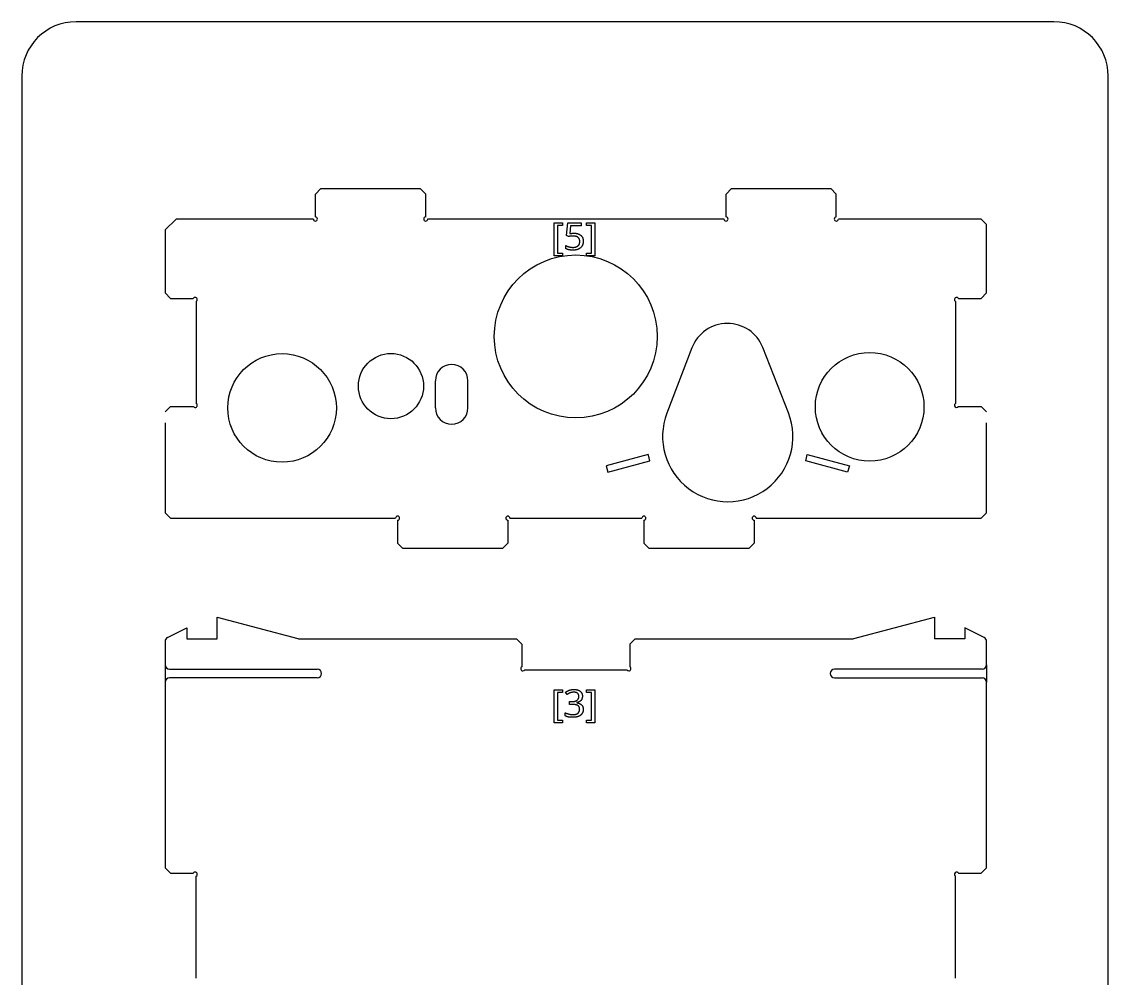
# Model space of a CAD drawing. Header units: millimetres. Extents: x 0 to 201, y 0 to 341.
# Drawn here: x 101 to 201, y 252.9 to 341 of the extents above; entities that cross this region are included whole.
import ezdxf

# ---------------------------------------------------------------- set-up
doc = ezdxf.new("R2010")
doc.units = ezdxf.units.MM
for name, color, linetype in [('Sketch', 7, 'CONTINUOUS'), ('Sketch003', 7, 'CONTINUOUS'), ('Sketch005', 7, 'CONTINUOUS'), ('Sketch012', 7, 'CONTINUOUS')]:
    doc.layers.add(name, color=color, linetype=linetype)

msp = doc.modelspace()

# ---------------------------------------------------------------- linework, layer by layer
at = {"layer": 'Sketch'}
for p, q in [((196, 341), (106, 341)), ((101, 336), (101, 176)), ((201, 176), (201, 336))]:
    msp.add_line(p, q, dxfattribs=at)
for centre, start, end in [((106, 336), 90, 180), ((196, 336), 0, 90)]:
    msp.add_arc(centre, 5, start, end, dxfattribs=at)
at = {"layer": 'Sketch003'}
for p, q in [((119, 286.2), (126.41, 284.21)), ((119, 284.2), (119, 286.2)), ((177.59, 284.21), (185, 286.2)), ((185, 286.2), (185, 284.2)), ((114.42, 284.31), (116.2, 285.2)), ((116.2, 285.2), (116.2, 284.2)), ((189.58, 284.31), (187.8, 285.2)), ((187.8, 285.2), (187.8, 284.2)), ((116.2, 284.2), (119, 284.2)), ((126.52, 284.2), (146.53, 284.2)), ((147.03, 283.7), (146.53, 284.2)), ((157.47, 284.2), (156.97, 283.7)), ((157.47, 284.2), (177.48, 284.2)), ((187.8, 284.2), (185, 284.2)), ((114.2, 283.95), (114.2, 281.8)), ((147.03, 283.7), (147.03, 281.61)), ((156.97, 283.7), (156.97, 281.61)), ((189.8, 281.8), (189.8, 283.95)), ((114.2, 281.8), (114.2, 280.2)), ((114.6, 281.4), (128.2, 281.4)), ((147.3, 281.33), (156.7, 281.33)), ((189.4, 281.4), (175.8, 281.4)), ((189.8, 281.8), (189.8, 280.2)), ((114.2, 280.2), (114.2, 263.12)), ((128.2, 280.6), (114.6, 280.6)), ((175.8, 280.6), (189.4, 280.6)), ((189.8, 263.12), (189.8, 280.2)), ((114.2, 263.12), (114.7, 262.62)), ((189.3, 262.62), (189.8, 263.12)), ((114.7, 262.62), (116.79, 262.62)), ((117.06, 252.95), (117.06, 262.35)), ((186.94, 252.95), (186.94, 262.35)), ((187.21, 262.62), (189.3, 262.62))]:
    msp.add_line(p, q, dxfattribs=at)
for centre, radius, start, end in [((114.6, 283.95), 0.4, 116.5651, 180), ((126.52, 284.6), 0.4, -105, -90), ((177.48, 284.6), 0.4, -90, -75), ((189.4, 283.95), 0.4, 0, 63.4349), ((114.6, 281.8), 0.4, 180, -90), ((128.2, 281), 0.4, -90, 90), ((147.13, 281.44), 0.2, 120, -90), ((147.13, 281.44), 0.2, -90, -30), ((156.87, 281.44), 0.2, -150, -90), ((156.87, 281.44), 0.2, -90, 60), ((175.8, 281), 0.4, 90, -90), ((189.4, 281.8), 0.4, -90, 0), ((114.6, 280.2), 0.4, 90, 180), ((189.4, 280.2), 0.4, 0, 90), ((116.96, 262.52), 0.2, 0, 150), ((116.96, 262.52), 0.2, -60, 0), ((187.04, 262.52), 0.2, 30, -120)]:
    msp.add_arc(centre, radius, start, end, dxfattribs=at)
at = {"layer": 'Sketch005'}
for p, q in [((128.03, 325.14), (128.53, 325.64)), ((128.03, 323.03), (128.03, 325.14)), ((128.53, 325.64), (137.68, 325.64)), ((137.68, 325.64), (138.18, 325.14)), ((138.18, 323.03), (138.18, 325.14)), ((165.82, 325.14), (166.32, 325.64)), ((165.82, 323.03), (165.82, 325.14)), ((166.32, 325.64), (175.47, 325.64)), ((175.47, 325.64), (175.97, 325.14)), ((175.97, 323.03), (175.97, 325.14)), ((114.2, 321.84), (115.2, 322.84)), ((127.84, 322.84), (115.2, 322.84)), ((165.64, 322.84), (138.36, 322.84)), ((189.3, 322.84), (176.16, 322.84)), ((189.3, 322.84), (189.8, 322.34)), ((189.8, 316.03), (189.8, 322.34)), ((114.2, 321.84), (114.2, 316.03)), ((114.7, 315.53), (114.2, 316.03)), ((189.8, 316.03), (189.3, 315.53)), ((114.7, 315.53), (116.79, 315.53)), ((117.06, 315.26), (117.06, 305.86)), ((186.94, 315.26), (186.94, 305.86)), ((187.21, 315.53), (189.3, 315.53)), ((171.56, 305.01), (169.21, 311.01)), ((162.68, 310.98), (160.38, 304.96)), ((139.07, 305.45), (139.07, 307.95)), ((142.07, 305.45), (142.07, 307.95)), ((114.2, 305.08), (114.7, 305.58)), ((114.7, 305.58), (116.79, 305.58)), ((187.21, 305.58), (189.3, 305.58)), ((189.3, 305.58), (189.8, 305.08)), ((114.2, 304.08), (114.2, 295.8)), ((189.8, 295.8), (189.8, 304.08)), ((158.66, 301.16), (154.79, 300.13)), ((158.74, 300.87), (158.66, 301.16)), ((173.22, 300.87), (173.3, 301.16)), ((173.3, 301.16), (177.17, 300.13)), ((154.79, 300.13), (154.95, 299.55)), ((154.95, 299.55), (158.81, 300.59)), ((158.81, 300.59), (158.74, 300.87)), ((173.15, 300.59), (173.22, 300.87)), ((177.01, 299.55), (173.15, 300.59)), ((177.17, 300.13), (177.01, 299.55)), ((114.7, 295.3), (114.2, 295.8)), ((114.7, 295.3), (135.4, 295.3)), ((135.59, 295.11), (135.59, 293)), ((145.74, 295.11), (145.74, 293)), ((145.92, 295.3), (158.08, 295.3)), ((158.26, 295.11), (158.26, 293)), ((168.41, 295.11), (168.41, 293)), ((168.6, 295.3), (189.3, 295.3)), ((189.8, 295.8), (189.3, 295.3)), ((136.09, 292.5), (135.59, 293)), ((145.74, 293), (145.24, 292.5)), ((158.76, 292.5), (158.26, 293)), ((168.41, 293), (167.91, 292.5)), ((145.24, 292.5), (136.09, 292.5)), ((167.91, 292.5), (158.76, 292.5))]:
    msp.add_line(p, q, dxfattribs=at)
for centre, radius in [((151.99, 312.03), 7.5), ((124.96, 305.45), 5), ((134.98, 307.46), 3), ((179.04, 305.55), 5)]:
    msp.add_circle(centre, radius, dxfattribs=at)
for centre, radius, start, end in [((128.03, 322.84), 0.187, 0, 90), ((138.18, 322.84), 0.187, 90, 180), ((165.82, 322.84), 0.187, 0, 90), ((175.97, 322.84), 0.187, 90, 180), ((128.03, 322.84), 0.187, 180, 0), ((138.18, 322.84), 0.187, 180, 0), ((165.82, 322.84), 0.187, 180, 0), ((175.97, 322.84), 0.187, 180, 0), ((116.96, 315.43), 0.2, 0, 150), ((116.96, 315.43), 0.2, -60, 0), ((187.04, 315.43), 0.2, 30, -120), ((165.95, 309.73), 3.5, 21.446, 159.0512), ((140.57, 307.95), 1.5, 0, 180), ((116.96, 305.69), 0.2, -150, 0), ((116.96, 305.69), 0.2, 0, 60), ((140.57, 305.45), 1.5, 180, 0), ((187.04, 305.69), 0.2, 120, -30), ((165.98, 302.82), 6, 159.0512, 21.202), ((135.59, 295.3), 0.187, 0, 180), ((135.59, 295.3), 0.187, -90, 0), ((145.74, 295.3), 0.187, 0, 180), ((145.74, 295.3), 0.187, 180, -90), ((158.26, 295.3), 0.187, 0, 180), ((158.26, 295.3), 0.187, -90, 0), ((168.41, 295.3), 0.187, 0, 180), ((168.41, 295.3), 0.187, 180, -90)]:
    msp.add_arc(centre, radius, start, end, dxfattribs=at)
at = {"layer": 'Sketch012'}
for p, q in [((150, 319.45), (150, 322.5)), ((150, 322.5), (150.78, 322.5)), ((150.78, 322.25), (150.3, 322.25)), ((150.3, 322.25), (150.3, 319.7)), ((150.78, 322.5), (150.78, 322.25)), ((151.15, 321.32), (151.25, 322.5)), ((151.25, 322.5), (152.5, 322.5)), ((151.51, 322.22), (151.45, 321.5)), ((152.5, 322.22), (151.51, 322.22)), ((152.5, 322.5), (152.5, 322.22)), ((152.97, 322.25), (152.97, 322.5)), ((152.97, 322.5), (153.75, 322.5)), ((153.45, 322.25), (152.97, 322.25)), ((153.45, 319.7), (153.45, 322.25)), ((153.75, 322.5), (153.75, 319.45)), ((151.31, 321.22), (151.15, 321.32)), ((151.09, 320.1), (151.09, 320.39)), ((150.78, 319.45), (150, 319.45)), ((150.3, 319.7), (150.78, 319.7)), ((150.78, 319.7), (150.78, 319.45)), ((152.97, 319.7), (153.45, 319.7)), ((152.97, 319.45), (152.97, 319.7)), ((153.75, 319.45), (152.97, 319.45)), ((150, 276.45), (150, 279.5)), ((150, 279.5), (150.78, 279.5)), ((150.78, 279.25), (150.3, 279.25)), ((150.3, 279.25), (150.3, 276.7)), ((150.78, 279.5), (150.78, 279.25)), ((151.2, 279.07), (151.04, 279.28)), ((152.97, 279.25), (152.97, 279.5)), ((152.97, 279.5), (153.75, 279.5)), ((153.45, 279.25), (152.97, 279.25)), ((153.45, 276.7), (153.45, 279.25)), ((153.75, 279.5), (153.75, 276.45)), ((151.41, 278.16), (151.41, 278.42)), ((151.41, 278.42), (151.66, 278.42)), ((151.65, 278.16), (151.41, 278.16)), ((152.08, 278.32), (152.08, 278.3)), ((151.03, 277.1), (151.03, 277.39)), ((150.78, 276.45), (150, 276.45)), ((150.3, 276.7), (150.78, 276.7)), ((150.78, 276.7), (150.78, 276.45)), ((152.97, 276.7), (153.45, 276.7)), ((152.97, 276.45), (152.97, 276.7)), ((153.75, 276.45), (152.97, 276.45))]:
    msp.add_line(p, q, dxfattribs=at)
for points in [[(151.51, 321.26), (151.38, 321.24), (151.31, 321.22)], [(151.45, 321.5), (151.51, 321.51), (151.61, 321.52)], [(151.73, 321.27), (151.64, 321.27), (151.51, 321.26)], [(151.61, 321.52), (151.71, 321.53), (151.84, 321.53)], [(152.21, 321.14), (152.06, 321.27), (151.73, 321.27)], [(151.84, 321.53), (152.22, 321.53), (152.45, 321.34)], [(152.36, 320.77), (152.36, 321.01), (152.21, 321.14)], [(152.45, 321.34), (152.68, 321.15), (152.68, 320.8)], [(151.09, 320.39), (151.22, 320.32), (151.4, 320.27)], [(151.38, 320), (151.21, 320.03), (151.09, 320.1)], [(151.74, 319.97), (151.55, 319.97), (151.38, 320)], [(151.4, 320.27), (151.58, 320.23), (151.74, 320.23)], [(151.74, 320.23), (152.02, 320.23), (152.19, 320.36)], [(152.43, 320.19), (152.18, 319.97), (151.74, 319.97)], [(152.19, 320.36), (152.36, 320.49), (152.36, 320.77)], [(152.68, 320.8), (152.68, 320.41), (152.43, 320.19)], [(151.04, 279.28), (151.18, 279.38), (151.37, 279.46)], [(151.48, 279.22), (151.34, 279.16), (151.2, 279.07)], [(151.37, 279.46), (151.57, 279.53), (151.82, 279.53)], [(151.83, 279.28), (151.63, 279.28), (151.48, 279.22)], [(151.82, 279.53), (152.22, 279.53), (152.41, 279.36)], [(152.16, 279.18), (152.04, 279.28), (151.83, 279.28)], [(152.28, 278.89), (152.28, 279.08), (152.16, 279.18)], [(152.41, 279.36), (152.6, 279.18), (152.6, 278.92)], [(152.17, 278.06), (151.99, 278.16), (151.65, 278.16)], [(151.66, 278.42), (151.96, 278.42), (152.12, 278.55)], [(152.46, 278.51), (152.32, 278.37), (152.08, 278.32)], [(152.08, 278.3), (152.38, 278.27), (152.53, 278.11)], [(152.12, 278.55), (152.28, 278.68), (152.28, 278.89)], [(152.35, 277.72), (152.35, 277.95), (152.17, 278.06)], [(152.6, 278.92), (152.6, 278.66), (152.46, 278.51)], [(152.53, 278.11), (152.68, 277.96), (152.68, 277.71)], [(151.03, 277.39), (151.19, 277.31), (151.37, 277.27)], [(151.35, 276.99), (151.18, 277.02), (151.03, 277.1)], [(151.37, 277.27), (151.55, 277.22), (151.72, 277.22)], [(151.72, 277.22), (152.06, 277.22), (152.2, 277.36)], [(152.26, 277.06), (152.05, 276.97), (151.72, 276.97)], [(152.2, 277.36), (152.35, 277.49), (152.35, 277.72)], [(152.57, 277.32), (152.47, 277.15), (152.26, 277.06)], [(152.68, 277.71), (152.68, 277.49), (152.57, 277.32)], [(151.72, 276.97), (151.52, 276.97), (151.35, 276.99)]]:
    msp.add_open_spline(points, degree=2, dxfattribs=at)

doc.saveas('drawing.dxf')
